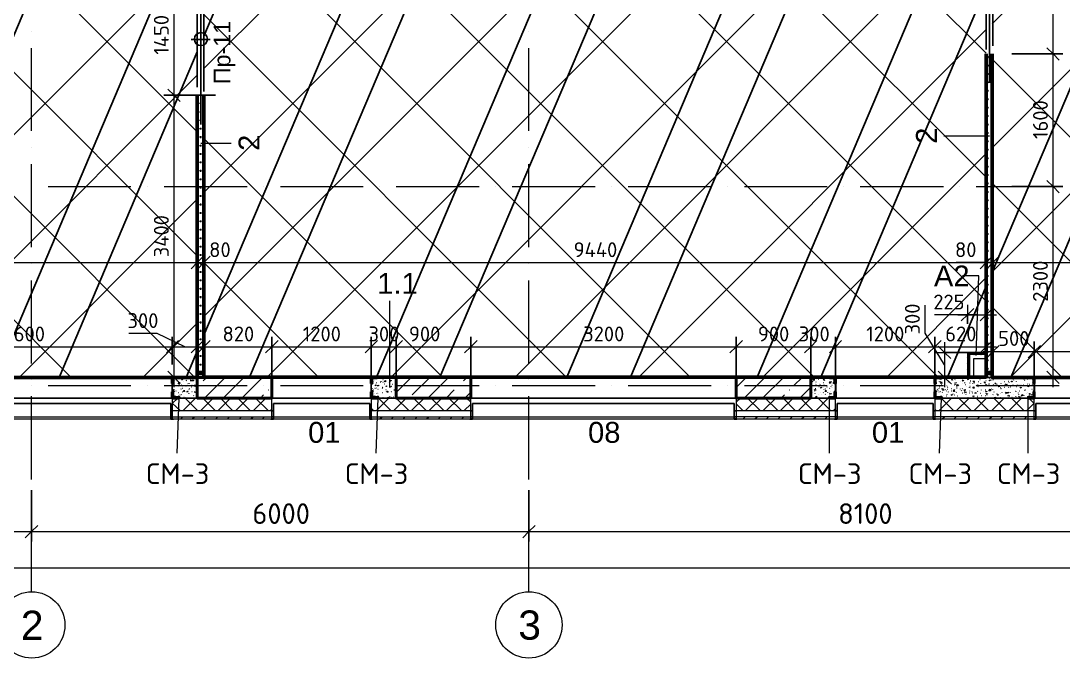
# Model space of a CAD drawing. Header units: millimetres. Extents: x -84737 to 172119, y -43083 to 59399.
# Drawn here: x 10175 to 22753, y 30691 to 38377 of the extents above; entities that cross this region are included whole.
import ezdxf

# ---------------------------------------------------------------- set-up
doc = ezdxf.new("R2010")
doc.units = ezdxf.units.MM
for name, color, linetype, lineweight in [('11) Плинтус ПЛ-2', 70, 'Continuous', 30), ('15) Штукатурка стен СТ-1.1', 161, 'Continuous', 60), ('16) Краска СТ-1.1 стена', 5, 'Continuous', 60), ('18) Краска ПТ-1 потолок', 31, 'Continuous', 30), ('20) Шпакл. баз. фин Стена', 40, 'Continuous', 60), ('22) Шпакл. баз. фин. Потолок', 102, 'Continuous', 30)]:
    doc.layers.add(name, color=color, linetype=linetype, lineweight=lineweight)
for name, color, linetype in [('PDF _Марки', 7, 'Continuous'), ('PDF _Несущие колонны', 7, 'Continuous'), ('PDF _Обобщенные модели', 7, 'Continuous'), ('PDF _Окна', 7, 'Continuous'), ('PDF _Оси', 7, 'Continuous'), ('PDF _Перекрытия', 7, 'Continuous'), ('PDF _Размеры-100', 7, 'Continuous'), ('PDF _Стены', 7, 'Continuous'), ('PDF _Текст', 7, 'Continuous'), ('PDF _Элементы узлов', 7, 'Continuous')]:
    doc.layers.add(name, color=color, linetype=linetype)
doc.styles.add('PDF GOSTCommon', font='arial.ttf')
doc.styles.add('PDF ISOCPEUR', font='isocpeur.ttf')

msp = doc.modelspace()

# ---------------------------------------------------------------- hatches: boundary and pattern name
at = {"layer": '18) Краска ПТ-1 потолок'}
h = msp.add_hatch(dxfattribs=at)
h.set_pattern_fill('ANSI32', color=256, scale=222, angle=22)
h.paths.add_polyline_path([(26916, 43369), (24507, 43369), (24507, 34077), (26916, 34077)])
h.paths.add_polyline_path([(36428, 39178), (36428, 34081), (26988, 34081), (26988, 40617), (29109, 40617), (29109, 39178)])
h.paths.add_polyline_path([(42007, 34077), (36508, 34077), (36508, 44380), (42007, 44380)])
h.paths.add_polyline_path([(21895, 43369), (24304, 43369), (24304, 34077), (21895, 34077)])
h.paths.add_polyline_path([(12384, 39178), (12384, 34081), (21824, 34081), (21824, 40617), (19703, 40617), (19703, 39178)])
h.paths.add_polyline_path([(6805, 34077), (12303, 34077), (12303, 44380), (6805, 44380)])
h = msp.add_hatch(dxfattribs=at)
h.set_pattern_fill('ANSI32', color=256, scale=222, angle=22)
h.paths.add_polyline_path([(26916, 43369), (24507, 43369), (24507, 34077), (26916, 34077)])
h.paths.add_polyline_path([(36428, 39178), (36428, 34081), (26988, 34081), (26988, 40617), (29109, 40617), (29109, 39178)])
h.paths.add_polyline_path([(42007, 34077), (36508, 34077), (36508, 44380), (42007, 44380)])
h.paths.add_polyline_path([(21895, 43369), (24304, 43369), (24304, 34077), (21895, 34077)])
h.paths.add_polyline_path([(12384, 39178), (12384, 34081), (21824, 34081), (21824, 40617), (19703, 40617), (19703, 39178)])
h.paths.add_polyline_path([(6805, 34077), (12303, 34077), (12303, 44380), (6805, 44380)])
at = {"layer": '22) Шпакл. баз. фин. Потолок'}
h = msp.add_hatch(dxfattribs=at)
h.set_pattern_fill('ANSI37', color=256, scale=333)
h.paths.add_polyline_path([(26916, 43369), (24507, 43369), (24507, 34077), (26916, 34077)])
h.paths.add_polyline_path([(36428, 39178), (36428, 34081), (26988, 34081), (26988, 40617), (29109, 40617), (29109, 39178)])
h.paths.add_polyline_path([(42007, 34077), (36508, 34077), (36508, 44380), (42007, 44380)])
h.paths.add_polyline_path([(21895, 43369), (24304, 43369), (24304, 34077), (21895, 34077)])
h.paths.add_polyline_path([(12384, 39178), (12384, 34081), (21824, 34081), (21824, 40617), (19703, 40617), (19703, 39178)])
h.paths.add_polyline_path([(6805, 34077), (12303, 34077), (12303, 44380), (6805, 44380)])
h = msp.add_hatch(dxfattribs=at)
h.set_pattern_fill('ANSI37', color=256, scale=333)
h.paths.add_polyline_path([(26916, 43369), (24507, 43369), (24507, 34077), (26916, 34077)])
h.paths.add_polyline_path([(36428, 39178), (36428, 34081), (26988, 34081), (26988, 40617), (29109, 40617), (29109, 39178)])
h.paths.add_polyline_path([(42007, 34077), (36508, 34077), (36508, 44380), (42007, 44380)])
h.paths.add_polyline_path([(21895, 43369), (24304, 43369), (24304, 34077), (21895, 34077)])
h.paths.add_polyline_path([(12384, 39178), (12384, 34081), (21824, 34081), (21824, 40617), (19703, 40617), (19703, 39178)])
h.paths.add_polyline_path([(6805, 34077), (12303, 34077), (12303, 44380), (6805, 44380)])
at = {"layer": 'PDF _Обобщенные модели', "transparency": 33554559}
for points in [[(12016, 34056), (12011, 34064), (12003, 34069), (11995, 34064), (11990, 34056), (11995, 34048), (12003, 34043), (12011, 34048)], [(14416, 34056), (14412, 34064), (14403, 34069), (14395, 34064), (14391, 34056), (14395, 34048), (14403, 34043), (14412, 34048)], [(12016, 33853), (12011, 33861), (12003, 33866), (11995, 33861), (11990, 33853), (11995, 33844), (12003, 33840), (12011, 33844)], [(14416, 33853), (14412, 33861), (14403, 33866), (14395, 33861), (14391, 33853), (14395, 33844), (14403, 33840), (14412, 33844)]]:
    msp.add_hatch(color=256, dxfattribs=at).paths.add_polyline_path(points)
at = {"layer": 'PDF _Стены', "transparency": 33554559}
msp.add_hatch(color=256, dxfattribs=at).paths.add_polyline_path([(20008, 33603), (20008, 33607), (20004, 33607), (19999, 33603), (20004, 33599), (20008, 33599)])

# ---------------------------------------------------------------- linework, layer by layer
at = {"layer": '11) Плинтус ПЛ-2'}
for points in [[(7778, 44380), (6805, 44380), (6805, 34077), (12303, 34077), (12303, 37481)], [(21895, 39428), (21895, 43369), (24304, 43369), (24304, 34077), (21895, 34077), (21895, 37980)], [(12384, 34081), (21824, 34081), (21824, 37980)], [(12384, 34081), (12384, 37481)]]:
    msp.add_lwpolyline(points, dxfattribs=at)
at = {"layer": '15) Штукатурка стен СТ-1.1'}
for points in [[(7778, 44380), (6805, 44380), (6805, 34077), (12303, 34077), (12303, 37481)], [(24304, 43369), (24304, 34077), (21895, 34077), (21895, 37980)], [(12384, 34081), (21824, 34081), (21824, 37980)], [(12384, 34081), (12384, 37481)]]:
    msp.add_lwpolyline(points, dxfattribs=at)
at = {"layer": '16) Краска СТ-1.1 стена'}
for points in [[(7778, 44380), (6805, 44380), (6805, 34077), (12303, 34077), (12303, 37481)], [(24304, 43369), (24304, 34077), (21895, 34077), (21895, 37980)], [(12384, 34081), (21824, 34081), (21824, 37980)], [(12384, 34081), (12384, 37481)]]:
    msp.add_lwpolyline(points, dxfattribs=at)
at = {"layer": '20) Шпакл. баз. фин Стена'}
for points in [[(7778, 44380), (6805, 44380), (6805, 34077), (12303, 34077), (12303, 37481)], [(24304, 43369), (24304, 34077), (21895, 34077), (21895, 37980)], [(12384, 34081), (21824, 34081), (21824, 37980)], [(12384, 34081), (12384, 37481)]]:
    msp.add_lwpolyline(points, dxfattribs=at)
at = {"layer": 'PDF _Марки', "lineweight": 9}
for points in [[(21866, 36985), (21312, 36985)], [(12346, 36901), (12714, 36901)], [(21705, 34340), (21735, 35301), (21540, 35301)], [(14628, 33954), (14628, 35000)], [(12083, 33827), (12058, 33163)], [(14484, 33827), (14458, 33163)], [(19928, 33827), (19928, 33163)], [(21282, 33827), (21257, 33163)], [(22328, 33827), (22328, 33163)]]:
    msp.add_lwpolyline(points, dxfattribs=at)
at = {"layer": 'PDF _Несущие колонны', "lineweight": 50}
for points in [[(13205, 34077), (12304, 34077), (12304, 33827), (13205, 33827)], [(15605, 34077), (14704, 34077), (14704, 33827), (15605, 33827)], [(19707, 34077), (18806, 34077), (18806, 33827), (19707, 33827)]]:
    msp.add_lwpolyline(points, close=True, dxfattribs=at)
at = {"layer": 'PDF _Несущие колонны', "lineweight": 9}
for points in [[(12316, 33980), (12320, 33980)], [(12376, 34035), (12418, 34077)], [(12392, 33827), (12642, 34077)], [(12617, 33827), (12867, 34077)], [(12841, 33827), (13091, 34077)], [(14704, 33895), (14886, 34077)], [(14898, 33866), (15110, 34077)], [(15085, 33827), (15335, 34077)], [(15462, 33980), (15462, 33980)], [(15517, 34035), (15559, 34077)], [(18806, 33954), (18928, 34077)], [(18903, 33827), (19153, 34077)], [(19127, 33827), (19377, 34077)], [(19504, 33980), (19602, 34077)], [(13066, 33827), (13104, 33866)], [(13159, 33925), (13163, 33925)], [(15309, 33827), (15406, 33925)], [(15533, 33827), (15605, 33899)], [(19352, 33827), (19390, 33866)], [(19445, 33925), (19449, 33925)], [(19576, 33827), (19707, 33959)]]:
    msp.add_lwpolyline(points, dxfattribs=at)
at = {"layer": 'PDF _Обобщенные модели', "lineweight": 30}
for points in [[(21866, 39678), (21866, 37629)], [(12346, 39178), (12346, 37129)], [(12460, 38154), (12232, 38154)], [(12003, 33853), (12003, 34056)], [(14403, 33853), (14403, 34056)], [(20004, 34056), (20008, 34056), (20008, 33853), (20004, 33853)], [(21206, 33853), (21202, 33853), (21202, 34056), (21206, 34056)], [(22404, 34056), (22408, 34056), (22408, 33853), (22404, 33853)]]:
    msp.add_lwpolyline(points, dxfattribs=at)
at = {"layer": 'PDF _Обобщенные модели', "lineweight": 50}
for points in [[(12079, 34077), (12003, 34077), (12003, 34005)], [(12011, 34009), (12011, 34073), (12075, 34073)], [(14479, 34077), (14403, 34077), (14403, 34005)], [(14412, 34009), (14412, 34073), (14475, 34073)], [(20004, 34005), (20004, 34077), (19932, 34077)], [(19936, 34073), (19999, 34073), (19999, 34009)], [(21282, 34077), (21206, 34077), (21206, 34005)], [(21210, 34009), (21210, 34073), (21274, 34073)], [(22404, 34005), (22404, 34077), (22332, 34077)], [(22336, 34073), (22400, 34073), (22400, 34009)], [(12003, 33904), (12003, 33827), (12079, 33827)], [(12075, 33836), (12011, 33836), (12011, 33899)], [(14403, 33904), (14403, 33827), (14479, 33827)], [(14475, 33836), (14412, 33836), (14412, 33899)], [(19932, 33827), (20004, 33827), (20004, 33904)], [(19999, 33899), (19999, 33836), (19936, 33836)], [(21206, 33904), (21206, 33827), (21282, 33827)], [(21274, 33836), (21210, 33836), (21210, 33899)], [(22332, 33827), (22404, 33827), (22404, 33904)], [(22400, 33899), (22400, 33836), (22336, 33836)]]:
    msp.add_lwpolyline(points, dxfattribs=at)
at = {"layer": 'PDF _Обобщенные модели', "lineweight": 30}
msp.add_circle((12348, 38157), 78.3, dxfattribs=at)
at = {"layer": 'PDF _Обобщенные модели', "lineweight": 50}
for centre, radius, start, end in [((12010, 34013), 6.35, 258.4641, 360), ((12078, 34081), 6.35, 270, 11.5359), ((14410, 34013), 6.35, 258.4641, 360), ((14478, 34081), 6.35, 270, 11.5359), ((19938, 34079), 6.36, 168.4833, 269.9732), ((20006, 34012), 6.36, 180.0268, 281.5167), ((21209, 34013), 6.35, 258.4641, 360), ((21277, 34081), 6.35, 270, 11.5359), ((22338, 34079), 6.36, 168.4833, 269.9732), ((22406, 34012), 6.36, 180.0268, 281.5167), ((12010, 33903), 6.35, 0, 101.5359), ((12078, 33835), 6.35, 348.4641, 90), ((14410, 33903), 6.35, 0, 101.5359), ((14478, 33835), 6.35, 348.4641, 90), ((19938, 33834), 6.36, 90.0268, 191.5167), ((20006, 33901), 6.36, 78.4833, 179.9732), ((21209, 33903), 6.35, 0, 101.5359), ((21277, 33835), 6.35, 348.4641, 90), ((22338, 33834), 6.36, 90.0268, 191.5167), ((22406, 33901), 6.36, 78.4833, 179.9732)]:
    msp.add_arc(centre, radius, start, end, dxfattribs=at)
at = {"layer": 'PDF _Окна', "lineweight": 18}
for points in [[(11986, 33573), (12016, 33573), (12016, 33578), (12016, 33573), (11986, 33573), (11986, 33764), (8426, 33764), (8426, 33573), (8396, 33573), (8396, 33578), (8396, 33573), (8426, 33573)], [(8426, 33603), (8426, 33764), (11986, 33764), (11986, 33603)], [(14386, 33573), (14416, 33573), (14416, 33578), (14416, 33573), (14386, 33573), (14386, 33764), (13226, 33764), (13226, 33573), (13197, 33573), (13197, 33578)], [(13226, 33603), (13226, 33764), (14386, 33764), (14386, 33603)], [(18785, 33573), (18814, 33573), (18814, 33578), (18814, 33573), (18785, 33573), (18785, 33764), (15627, 33764), (15627, 33573), (15597, 33573), (15597, 33578)], [(15627, 33603), (15627, 33764), (18785, 33764), (18785, 33603)], [(21185, 33573), (21214, 33573), (21214, 33578), (21214, 33573), (21185, 33573), (21185, 33764), (20025, 33764), (20025, 33573), (19995, 33573), (19995, 33578), (19995, 33573), (20025, 33573)], [(20025, 33603), (20025, 33764), (21185, 33764), (21185, 33603)], [(23585, 33573), (23615, 33573), (23615, 33578), (23615, 33573), (23585, 33573), (23585, 33764), (22425, 33764), (22425, 33573), (22395, 33573), (22395, 33578), (22395, 33573), (22425, 33573)], [(22425, 33603), (22425, 33764), (23585, 33764), (23585, 33603)], [(13193, 33578), (13193, 33573), (13226, 33573)], [(15593, 33578), (15593, 33573), (15627, 33573)]]:
    msp.add_lwpolyline(points, dxfattribs=at)
for points in [[(11986, 33603), (11986, 33573), (8426, 33573), (8426, 33603)], [(14386, 33603), (14386, 33573), (13226, 33573), (13226, 33603)], [(18785, 33603), (18785, 33573), (15627, 33573), (15627, 33603)], [(21185, 33603), (21185, 33573), (20025, 33573), (20025, 33603)], [(23585, 33603), (23585, 33573), (22425, 33573), (22425, 33603)]]:
    msp.add_lwpolyline(points, close=True, dxfattribs=at)
at = {"layer": 'PDF _Окна', "transparency": 33554559}
for points in [[(12304, 34149), (12304, 34111), (12384, 34149)], [(12304, 34111), (12384, 34149), (12384, 34111)], [(21824, 34149), (21824, 34111), (21904, 34149)], [(21824, 34111), (21904, 34149), (21904, 34111)]]:
    msp.add_solid(points, dxfattribs=at)
at = {"layer": 'PDF _Оси', "lineweight": 9}
for points in [[(10305, 38247), (10305, 38247)], [(16304, 38247), (16304, 38247)], [(10305, 37049), (10305, 38048)], [(16304, 37049), (16304, 38048)], [(10305, 36846), (10305, 36846)], [(16304, 36846), (16304, 36846)], [(10305, 35648), (10305, 36647)], [(16304, 35648), (16304, 36647)], [(10305, 36380), (10305, 36380)], [(10504, 36380), (11503, 36380)], [(11707, 36380), (11707, 36380)], [(11906, 36380), (12905, 36380)], [(13104, 36380), (13104, 36380)], [(13307, 36380), (14306, 36380)], [(14505, 36380), (14505, 36380)], [(14704, 36380), (15707, 36380)], [(15906, 36380), (15906, 36380)], [(16105, 36380), (17104, 36380)], [(17307, 36380), (17307, 36380)], [(17506, 36380), (18505, 36380)], [(18704, 36380), (18704, 36380)], [(18907, 36380), (19906, 36380)], [(20105, 36380), (20105, 36380)], [(20304, 36380), (21308, 36380)], [(21506, 36380), (21506, 36380)], [(21705, 36380), (22704, 36380)], [(10305, 35449), (10305, 35449)], [(16304, 35449), (16304, 35449)], [(10305, 34246), (10305, 35246)], [(16304, 34246), (16304, 35246)], [(10305, 34048), (10305, 34048)], [(10305, 33980), (10305, 33980)], [(10504, 33980), (11503, 33980)], [(11707, 33980), (11707, 33980)], [(11906, 33980), (12905, 33980)], [(13104, 33980), (13104, 33980)], [(13307, 33980), (14306, 33980)], [(14505, 33980), (14505, 33980)], [(14704, 33980), (15707, 33980)], [(15906, 33980), (15906, 33980)], [(16105, 33980), (17104, 33980)], [(16304, 34048), (16304, 34048)], [(17307, 33980), (17307, 33980)], [(17506, 33980), (18505, 33980)], [(18704, 33980), (18704, 33980)], [(18907, 33980), (19906, 33980)], [(20105, 33980), (20105, 33980)], [(20304, 33980), (21308, 33980)], [(21506, 33980), (21506, 33980)], [(21705, 33980), (22704, 33980)], [(10305, 32845), (10305, 33849)], [(16304, 32845), (16304, 33849)], [(10305, 32646), (10305, 32646)], [(16304, 32646), (16304, 32646)], [(10305, 31486), (10305, 32447)], [(16304, 31486), (16304, 32447)]]:
    msp.add_lwpolyline(points, dxfattribs=at)
for centre in [(10308, 31091), (16306, 31091)]:
    msp.add_circle(centre, 400, dxfattribs=at)
at = {"layer": 'PDF _Перекрытия', "lineweight": 30}
for points in [[(21824, 38031), (21824, 39377)], [(21904, 39331), (21904, 38078)], [(12384, 38878), (12384, 37527)], [(12304, 37578), (12304, 38827)]]:
    msp.add_lwpolyline(points, dxfattribs=at)
at = {"layer": 'PDF _Размеры-100', "lineweight": 9}
for points in [[(12024, 33959), (12024, 37481), (12024, 38928), (12024, 39178), (12024, 39377), (12024, 44381), (12024, 44580), (12024, 47077), (12024, 47280), (12024, 49198), (12024, 49279), (11525, 49279), (12143, 49279), (11525, 49279), (12024, 49279), (12024, 54697)], [(22633, 33959), (22633, 36380), (22633, 37980), (22633, 39428), (22133, 39428), (22751, 39428), (22133, 39428), (22633, 39428), (22633, 43500)], [(6686, 35461), (12304, 35461), (12384, 35461), (21824, 35461), (21904, 35461), (24305, 35461), (24504, 35461), (26904, 35461), (26984, 35461), (36424, 35461), (36505, 35461), (36505, 35961), (36505, 35343), (36505, 35961), (36505, 35461), (42126, 35461)], [(12346, 35461), (12464, 35461), (12693, 35461)], [(21866, 35461), (21693, 35461), (21464, 35461)], [(21824, 34712), (21824, 35330), (21824, 34831)], [(12384, 34327), (12384, 34945), (12384, 34445)], [(21320, 34230), (21087, 34611), (21087, 34949)], [(21600, 34953), (21600, 34721), (21600, 34831)], [(21824, 34327), (21824, 34945), (21824, 34445)], [(21904, 34268), (21904, 34890), (21904, 34390)], [(21714, 34831), (21545, 34831), (21202, 34831)], [(21481, 34831), (21947, 34831)], [(12155, 34445), (11821, 34606), (11478, 34606)], [(6686, 34445), (7503, 34445), (8405, 34445), (12003, 34445), (12003, 34234), (12003, 34568), (12003, 34234), (12003, 34445), (12426, 34445)], [(12265, 34445), (13205, 34445), (14403, 34445), (14704, 34445), (15605, 34445), (18806, 34445), (19707, 34445), (20004, 34445), (21206, 34445), (21206, 33946), (21206, 34568), (21206, 33946), (21206, 34445), (21947, 34445)], [(12304, 34568), (12304, 33946), (12304, 34445)], [(21320, 34500), (21320, 33959)], [(21786, 34390), (22404, 34390), (22404, 33887), (22404, 34509), (22404, 33887), (22404, 34390), (23725, 34390)], [(21202, 34378), (21820, 34378), (21320, 34378)], [(11901, 34077), (12524, 34077), (12024, 34077)], [(21202, 34077), (21820, 34077), (21320, 34077)], [(22751, 34077), (22133, 34077), (22633, 34077)], [(6585, 32219), (10305, 32219), (16304, 32219), (24406, 32219), (30405, 32219), (36708, 32219), (39404, 32219), (42105, 32219), (44658, 32219), (47206, 32219), (49606, 32219), (52345, 32219), (52345, 32718), (52345, 32096), (52345, 32718), (52345, 32219), (56028, 32219)], [(6585, 31779), (56028, 31779)]]:
    msp.add_lwpolyline(points, dxfattribs=at)
at = {"layer": 'PDF _Размеры-100', "lineweight": 25}
for points in [[(22556, 38052), (22633, 37980), (22704, 37904), (22633, 37980)], [(11948, 37553), (12024, 37481), (12096, 37404), (12024, 37481)], [(22556, 36452), (22633, 36380), (22704, 36304), (22633, 36380)], [(12380, 35538), (12304, 35461), (12232, 35385), (12304, 35461)], [(12460, 35538), (12384, 35461), (12312, 35385), (12384, 35461)], [(21900, 35538), (21824, 35461), (21752, 35385), (21824, 35461)], [(21981, 35538), (21904, 35461), (21832, 35385), (21904, 35461)], [(12079, 34522), (12003, 34445), (11931, 34373), (12003, 34445)], [(13281, 34522), (13205, 34445), (13129, 34373), (13205, 34445)], [(14479, 34522), (14403, 34445), (14331, 34373), (14403, 34445)], [(14780, 34522), (14704, 34445), (14632, 34373), (14704, 34445)], [(15682, 34522), (15605, 34445), (15529, 34373), (15605, 34445)], [(18882, 34522), (18806, 34445), (18730, 34373), (18806, 34445)], [(19779, 34522), (19707, 34445), (19631, 34373), (19707, 34445)], [(20080, 34522), (20004, 34445), (19932, 34373), (20004, 34445)], [(21282, 34522), (21206, 34445), (21130, 34373), (21206, 34445)], [(22480, 34462), (22404, 34390), (22332, 34314), (22404, 34390)], [(10382, 32291), (10305, 32219), (10229, 32143), (10305, 32219)], [(16380, 32291), (16304, 32219), (16232, 32143), (16304, 32219)]]:
    msp.add_lwpolyline(points, close=True, dxfattribs=at)
at = {"layer": 'PDF _Размеры-100', "lineweight": 9}
for points in [[(22633, 37980), (22133, 37980), (22751, 37980), (22133, 37980)], [(12024, 37481), (12524, 37481), (11901, 37481), (12524, 37481)], [(22633, 36380), (22133, 36380), (22751, 36380), (22133, 36380)], [(12304, 35461), (12304, 35961), (12304, 35343), (12304, 35961)], [(12384, 35461), (12384, 35961), (12384, 35343), (12384, 35961)], [(21824, 35461), (21824, 35961), (21824, 35343), (21824, 35961)], [(21904, 35461), (21904, 35961), (21904, 35343), (21904, 35961)], [(13205, 34445), (13205, 33946), (13205, 34568), (13205, 33946)], [(14403, 34445), (14403, 33946), (14403, 34568), (14403, 33946)], [(14704, 34445), (14704, 33946), (14704, 34568), (14704, 33946)], [(15605, 34445), (15605, 33946), (15605, 34568), (15605, 33946)], [(18806, 34445), (18806, 33946), (18806, 34568), (18806, 33946)], [(19707, 34445), (19707, 33946), (19707, 34568), (19707, 33946)], [(20004, 34445), (20004, 33946), (20004, 34568), (20004, 33946)], [(10305, 32219), (10305, 32718), (10305, 32096), (10305, 32718)], [(16304, 32219), (16304, 32718), (16304, 32096), (16304, 32718)]]:
    msp.add_lwpolyline(points, close=True, dxfattribs=at)
at = {"layer": 'PDF _Размеры-100', "lineweight": 25}
for points in [[(21523, 34759), (21600, 34831), (21676, 34907)], [(21752, 34759), (21824, 34831), (21900, 34907)], [(12232, 34373), (12304, 34445), (12380, 34522)], [(12312, 34373), (12384, 34445), (12460, 34522)], [(21752, 34373), (21824, 34445), (21900, 34522)], [(21244, 34454), (21320, 34378), (21396, 34306)], [(21832, 34314), (21904, 34390), (21981, 34462)], [(12096, 34005), (12024, 34077), (11948, 34153)], [(21244, 34153), (21320, 34077), (21396, 34005)], [(22704, 34005), (22633, 34077), (22556, 34153)]]:
    msp.add_lwpolyline(points, dxfattribs=at)
at = {"layer": 'PDF _Стены', "lineweight": 18}
for points in [[(21824, 37980), (21824, 34149)], [(21904, 34149), (21904, 37980)], [(12304, 37481), (12304, 34149)], [(12384, 34149), (12384, 37481)], [(21676, 34077), (21676, 34306), (21824, 34306), (21824, 34378), (21600, 34378), (21600, 34077)], [(21824, 34365), (21612, 34365), (21612, 34077)], [(21824, 34352), (21625, 34352), (21625, 34077)], [(12304, 34111), (12304, 34077), (12384, 34077), (12384, 34111)], [(21824, 34111), (21824, 34077)], [(21904, 34077), (21904, 34111)], [(12003, 33827), (12003, 33578), (13205, 33578), (13205, 33827), (12304, 33827)], [(14403, 33603), (15605, 33603), (15605, 33827), (14704, 33827)], [(14403, 33827), (14403, 33578), (15605, 33578), (15605, 33603)], [(19707, 33827), (18806, 33827), (18806, 33578), (20004, 33578), (20004, 33603), (20004, 33827)], [(21206, 33827), (21206, 33603), (21206, 33578), (22404, 33578), (22404, 33827)], [(12003, 33679), (13205, 33679)], [(12003, 33603), (13205, 33603)], [(14403, 33679), (15605, 33679)], [(18806, 33679), (20004, 33679)], [(20004, 33603), (18806, 33603)], [(21206, 33679), (22404, 33679)], [(22404, 33603), (21206, 33603)]]:
    msp.add_lwpolyline(points, dxfattribs=at)
at = {"layer": 'PDF _Стены', "lineweight": 9}
for points in [[(21832, 37942), (21854, 37942)], [(21845, 37929), (21845, 37951)], [(21883, 37891), (21904, 37891)], [(21896, 37879), (21896, 37900)], [(21832, 37840), (21854, 37840)], [(21832, 37739), (21854, 37739)], [(21845, 37828), (21845, 37849)], [(21845, 37726), (21845, 37747)], [(21883, 37790), (21904, 37790)], [(21896, 37777), (21896, 37798)], [(21832, 37637), (21854, 37637)], [(21845, 37625), (21845, 37646)], [(21883, 37688), (21904, 37688)], [(21896, 37675), (21896, 37697)], [(21832, 37536), (21854, 37536)], [(21845, 37523), (21845, 37544)], [(21883, 37586), (21904, 37586)], [(21883, 37485), (21904, 37485)], [(21896, 37574), (21896, 37595)], [(21896, 37472), (21896, 37493)], [(12333, 37383), (12354, 37383)], [(12346, 37472), (12346, 37481)], [(12346, 37371), (12346, 37392)], [(12384, 37434), (12384, 37434)], [(21832, 37434), (21854, 37434)], [(21845, 37421), (21845, 37443)], [(21883, 37383), (21904, 37383)], [(21896, 37371), (21896, 37392)], [(12333, 37282), (12354, 37282)], [(12346, 37269), (12346, 37290)], [(12384, 37332), (12384, 37332)], [(12384, 37231), (12384, 37231)], [(21832, 37332), (21854, 37332)], [(21832, 37231), (21854, 37231)], [(21845, 37320), (21845, 37341)], [(21845, 37218), (21845, 37239)], [(21883, 37282), (21904, 37282)], [(21896, 37269), (21896, 37290)], [(12333, 37180), (12354, 37180)], [(12346, 37167), (12346, 37189)], [(12384, 37129), (12384, 37129)], [(21832, 37129), (21854, 37129)], [(21845, 37117), (21845, 37138)], [(21883, 37180), (21904, 37180)], [(21896, 37167), (21896, 37189)], [(12333, 37078), (12354, 37078)], [(12346, 37066), (12346, 37087)], [(12346, 36964), (12346, 36985)], [(12384, 37028), (12384, 37028)], [(21832, 37028), (21854, 37028)], [(21845, 37015), (21845, 37036)], [(21883, 37078), (21904, 37078)], [(21896, 37066), (21896, 37087)], [(21896, 36964), (21896, 36985)], [(12333, 36977), (12354, 36977)], [(12333, 36875), (12354, 36875)], [(12346, 36863), (12346, 36884)], [(12384, 36926), (12384, 36926)], [(21832, 36926), (21854, 36926)], [(21845, 36913), (21845, 36935)], [(21883, 36977), (21904, 36977)], [(21883, 36875), (21904, 36875)], [(21896, 36863), (21896, 36884)], [(12333, 36774), (12354, 36774)], [(12346, 36761), (12346, 36782)], [(12384, 36825), (12384, 36825)], [(21832, 36825), (21854, 36825)], [(21845, 36812), (21845, 36833)], [(21845, 36710), (21845, 36731)], [(21883, 36774), (21904, 36774)], [(21896, 36761), (21896, 36782)], [(12333, 36672), (12354, 36672)], [(12346, 36659), (12346, 36681)], [(12384, 36723), (12384, 36723)], [(12384, 36621), (12384, 36621)], [(21832, 36723), (21854, 36723)], [(21832, 36621), (21854, 36621)], [(21845, 36609), (21845, 36630)], [(21883, 36672), (21904, 36672)], [(21896, 36659), (21896, 36681)], [(12333, 36571), (12354, 36571)], [(12346, 36558), (12346, 36579)], [(12346, 36456), (12346, 36477)], [(12384, 36520), (12384, 36520)], [(21832, 36520), (21854, 36520)], [(21845, 36507), (21845, 36528)], [(21883, 36571), (21904, 36571)], [(21896, 36558), (21896, 36579)], [(21896, 36456), (21896, 36477)], [(12333, 36469), (12354, 36469)], [(12333, 36367), (12354, 36367)], [(12346, 36355), (12346, 36376)], [(12384, 36418), (12384, 36418)], [(21832, 36418), (21854, 36418)], [(21845, 36405), (21845, 36427)], [(21883, 36469), (21904, 36469)], [(21883, 36367), (21904, 36367)], [(21896, 36355), (21896, 36376)], [(12333, 36266), (12354, 36266)], [(12346, 36253), (12346, 36274)], [(12384, 36317), (12384, 36317)], [(21832, 36317), (21854, 36317)], [(21845, 36304), (21845, 36325)], [(21883, 36266), (21904, 36266)], [(21896, 36253), (21896, 36274)], [(12333, 36164), (12354, 36164)], [(12346, 36151), (12346, 36173)], [(12384, 36215), (12384, 36215)], [(12384, 36113), (12384, 36113)], [(21832, 36215), (21854, 36215)], [(21832, 36113), (21854, 36113)], [(21845, 36202), (21845, 36223)], [(21845, 36101), (21845, 36122)], [(21883, 36164), (21904, 36164)], [(21896, 36151), (21896, 36173)], [(12333, 36063), (12354, 36063)], [(12346, 36050), (12346, 36071)], [(12384, 36012), (12384, 36012)], [(21832, 36012), (21854, 36012)], [(21845, 35999), (21845, 36020)], [(21883, 36063), (21904, 36063)], [(21896, 36050), (21896, 36071)], [(12333, 35961), (12354, 35961)], [(12333, 35859), (12354, 35859)], [(12346, 35948), (12346, 35969)], [(12346, 35847), (12346, 35868)], [(12384, 35910), (12384, 35910)], [(21832, 35910), (21854, 35910)], [(21845, 35897), (21845, 35919)], [(21883, 35961), (21904, 35961)], [(21883, 35859), (21904, 35859)], [(21896, 35948), (21896, 35969)], [(21896, 35847), (21896, 35868)], [(12333, 35758), (12354, 35758)], [(12346, 35745), (12346, 35766)], [(12384, 35809), (12384, 35809)], [(21832, 35809), (21854, 35809)], [(21845, 35796), (21845, 35817)], [(21883, 35758), (21904, 35758)], [(21896, 35745), (21896, 35766)], [(12333, 35656), (12354, 35656)], [(12346, 35643), (12346, 35665)], [(12384, 35707), (12384, 35707)], [(12384, 35605), (12384, 35605)], [(21832, 35707), (21854, 35707)], [(21832, 35605), (21854, 35605)], [(21845, 35694), (21845, 35715)], [(21845, 35593), (21845, 35614)], [(21883, 35656), (21904, 35656)], [(21896, 35643), (21896, 35665)], [(12333, 35555), (12354, 35555)], [(12346, 35542), (12346, 35563)], [(12384, 35504), (12384, 35504)], [(21832, 35504), (21854, 35504)], [(21845, 35491), (21845, 35512)], [(21883, 35555), (21904, 35555)], [(21896, 35542), (21896, 35563)], [(12333, 35453), (12354, 35453)], [(12333, 35351), (12354, 35351)], [(12346, 35440), (12346, 35461)], [(12346, 35339), (12346, 35360)], [(12384, 35402), (12384, 35402)], [(21832, 35402), (21854, 35402)], [(21845, 35389), (21845, 35411)], [(21883, 35453), (21904, 35453)], [(21883, 35351), (21904, 35351)], [(21896, 35440), (21896, 35461)], [(21896, 35339), (21896, 35360)], [(12333, 35250), (12354, 35250)], [(12346, 35237), (12346, 35258)], [(12384, 35301), (12384, 35301)], [(21832, 35301), (21854, 35301)], [(21845, 35288), (21845, 35309)], [(21883, 35250), (21904, 35250)], [(21896, 35237), (21896, 35258)], [(12333, 35148), (12354, 35148)], [(12346, 35135), (12346, 35157)], [(12384, 35199), (12384, 35199)], [(12384, 35097), (12384, 35097)], [(21832, 35199), (21854, 35199)], [(21832, 35097), (21854, 35097)], [(21845, 35186), (21845, 35207)], [(21845, 35085), (21845, 35106)], [(21883, 35148), (21904, 35148)], [(21896, 35135), (21896, 35157)], [(12333, 35047), (12354, 35047)], [(12346, 35034), (12346, 35055)], [(12384, 34996), (12384, 34996)], [(21832, 34996), (21854, 34996)], [(21845, 34983), (21845, 35004)], [(21883, 35047), (21904, 35047)], [(21896, 35034), (21896, 35055)], [(12333, 34945), (12354, 34945)], [(12333, 34843), (12354, 34843)], [(12346, 34932), (12346, 34953)], [(12346, 34831), (12346, 34852)], [(12384, 34894), (12384, 34894)], [(21832, 34894), (21854, 34894)], [(21845, 34881), (21845, 34903)], [(21883, 34945), (21904, 34945)], [(21883, 34843), (21904, 34843)], [(21896, 34932), (21896, 34953)], [(21896, 34831), (21896, 34852)], [(12333, 34742), (12354, 34742)], [(12346, 34729), (12346, 34750)], [(12384, 34793), (12384, 34793)], [(21832, 34793), (21854, 34793)], [(21845, 34780), (21845, 34801)], [(21883, 34742), (21904, 34742)], [(21896, 34729), (21896, 34750)], [(12333, 34640), (12354, 34640)], [(12346, 34627), (12346, 34649)], [(12384, 34691), (12384, 34691)], [(21832, 34691), (21854, 34691)], [(21845, 34678), (21845, 34699)], [(21845, 34577), (21845, 34598)], [(21883, 34640), (21904, 34640)], [(21896, 34627), (21896, 34649)], [(12333, 34539), (12354, 34539)], [(12346, 34526), (12346, 34547)], [(12384, 34589), (12384, 34589)], [(12384, 34488), (12384, 34488)], [(21832, 34589), (21854, 34589)], [(21832, 34488), (21854, 34488)], [(21845, 34475), (21845, 34496)], [(21883, 34539), (21904, 34539)], [(21896, 34526), (21896, 34547)], [(12333, 34437), (12354, 34437)], [(12346, 34424), (12346, 34445)], [(12346, 34323), (12346, 34344)], [(12384, 34386), (12384, 34386)], [(21600, 34314), (21612, 34327), (21625, 34340)], [(21638, 34352), (21650, 34365), (21663, 34378)], [(21667, 34357), (21672, 34357)], [(21689, 34352), (21689, 34361), (21676, 34352), (21680, 34352)], [(21684, 34369), (21689, 34373)], [(21689, 34378), (21689, 34378)], [(21689, 34378), (21697, 34378)], [(21697, 34378), (21697, 34378)], [(21714, 34352), (21727, 34365)], [(21739, 34378), (21739, 34378)], [(21744, 34361), (21744, 34361)], [(21760, 34352), (21765, 34352)], [(21790, 34352), (21803, 34365), (21816, 34378)], [(21824, 34365), (21816, 34369), (21824, 34378), (21824, 34373)], [(21832, 34386), (21854, 34386)], [(21845, 34373), (21845, 34395)], [(21883, 34437), (21904, 34437)], [(21896, 34424), (21896, 34445)], [(21896, 34323), (21896, 34344)], [(12333, 34335), (12354, 34335)], [(12333, 34234), (12354, 34234)], [(12346, 34221), (12346, 34242)], [(12384, 34285), (12384, 34285)], [(21600, 34238), (21612, 34251), (21625, 34263)], [(21617, 34251), (21621, 34251)], [(21832, 34285), (21854, 34285)], [(21845, 34272), (21845, 34293)], [(21883, 34335), (21904, 34335)], [(21883, 34234), (21904, 34234)], [(21896, 34221), (21896, 34242)], [(12384, 34183), (12384, 34183)], [(21600, 34166), (21612, 34179), (21625, 34187)], [(21600, 34149), (21604, 34149)], [(21600, 34098), (21604, 34103), (21600, 34094)], [(21608, 34124), (21612, 34124), (21608, 34124)], [(21608, 34098), (21612, 34098)], [(21625, 34111), (21625, 34115)], [(21832, 34183), (21854, 34183)], [(21845, 34170), (21845, 34191)], [(21845, 34077), (21845, 34090)], [(12024, 34035), (12028, 34039)], [(12024, 33976), (12024, 33980)], [(12045, 34035), (12045, 34035)], [(12058, 34026), (12058, 34026)], [(12083, 33988), (12088, 33984)], [(12113, 33988), (12117, 33988)], [(12117, 34048), (12122, 34052)], [(12126, 33967), (12126, 33967)], [(12143, 34031), (12143, 34031)], [(12168, 33976), (12172, 33976)], [(12172, 34039), (12177, 34043)], [(12189, 34005), (12193, 34001)], [(12210, 34064), (12215, 34064)], [(12210, 34001), (12210, 34005)], [(12219, 34048), (12223, 34048)], [(12232, 33963), (12236, 33963)], [(12240, 34026), (12240, 34026)], [(12240, 33984), (12244, 33984)], [(12282, 33967), (12270, 33971), (12282, 33988), (12287, 33967)], [(12287, 34056), (12291, 34056)], [(12295, 34022), (12299, 34022)], [(12304, 34014), (12304, 34014)], [(12384, 34081), (12384, 34081)], [(14424, 34031), (14424, 34026)], [(14437, 34035), (14437, 34035)], [(14450, 34064), (14454, 34064)], [(14450, 34005), (14450, 34005)], [(14462, 34005), (14462, 34005)], [(14467, 34014), (14471, 34014)], [(14513, 34022), (14518, 34022)], [(14522, 34026), (14522, 34022)], [(14543, 34077), (14547, 34077)], [(14543, 34052), (14547, 34052)], [(14543, 34018), (14547, 34018)], [(14560, 34001), (14564, 34001)], [(14581, 34031), (14585, 34031)], [(14619, 34022), (14623, 34018)], [(14632, 33967), (14636, 33971)], [(14636, 34026), (14636, 34031)], [(14640, 33963), (14644, 33959)], [(14649, 34073), (14653, 34069)], [(14649, 33971), (14653, 33971)], [(14657, 33997), (14661, 33997)], [(14695, 33980), (14700, 33980)], [(14700, 34043), (14704, 34043)], [(19707, 33980), (19707, 33980)], [(19707, 33971), (19712, 33971)], [(19750, 34052), (19754, 34052)], [(19750, 33984), (19750, 33984)], [(19767, 34060), (19771, 34064)], [(19767, 34022), (19771, 34022)], [(19767, 34001), (19767, 34001)], [(19767, 33992), (19771, 33992)], [(19796, 34056), (19801, 34056)], [(19805, 33967), (19809, 33967)], [(19817, 33992), (19822, 33997)], [(19868, 34048), (19856, 34048), (19864, 34056), (19868, 34043)], [(19860, 34014), (19864, 34014)], [(19864, 34073), (19864, 34077)], [(19864, 34069), (19868, 34069)], [(19864, 33988), (19868, 33988)], [(19872, 34043), (19877, 34039)], [(19877, 34077), (19877, 34077)], [(19877, 34077), (19877, 34077)], [(19902, 33963), (19906, 33963)], [(19932, 34009), (19936, 34009)], [(19949, 33963), (19953, 33967)], [(19953, 34026), (19957, 34026)], [(19961, 33984), (19966, 33984)], [(19978, 34060), (19983, 34060)], [(19978, 34014), (19983, 34018)], [(19995, 34043), (19999, 34035), (19987, 34035), (19995, 34048)], [(19999, 34077), (19999, 34077)], [(19999, 33963), (20004, 33959)], [(21219, 34048), (21223, 34048)], [(21219, 33980), (21223, 33980)], [(21257, 33963), (21261, 33963)], [(21261, 34048), (21261, 34048)], [(21261, 34022), (21261, 34026)], [(21265, 34052), (21269, 34056)], [(21265, 34026), (21269, 34022)], [(21286, 34005), (21274, 34009), (21286, 34022), (21291, 34005)], [(21286, 33992), (21291, 33992)], [(21350, 34073), (21346, 34064), (21337, 34069), (21350, 34077)], [(21337, 34064), (21337, 34064)], [(21350, 33971), (21354, 33976)], [(21354, 34035), (21354, 34035)], [(21367, 34069), (21367, 34064)], [(21367, 34022), (21367, 34018)], [(21401, 34005), (21405, 34005)], [(21443, 33988), (21447, 33988)], [(21447, 34048), (21451, 34052)], [(21447, 34014), (21451, 34014)], [(21456, 33992), (21447, 33997), (21460, 34001), (21456, 33988)], [(21451, 34077), (21456, 34077)], [(21464, 34018), (21464, 34014)], [(21464, 33976), (21468, 33976)], [(21519, 34022), (21519, 34022)], [(21540, 34060), (21545, 34064)], [(21540, 34001), (21540, 34001)], [(21562, 34014), (21562, 34009)], [(21570, 33992), (21574, 33992)], [(21587, 33963), (21587, 33963)], [(21629, 34009), (21633, 34014)], [(21629, 33971), (21633, 33971)], [(21633, 34073), (21638, 34073)], [(21633, 34035), (21638, 34035)], [(21659, 34009), (21659, 34005)], [(21680, 34043), (21680, 34043)], [(21680, 34014), (21680, 34009)], [(21701, 33980), (21701, 33980)], [(21722, 33971), (21727, 33971)], [(21722, 33963), (21727, 33967)], [(21727, 34026), (21731, 34026)], [(21731, 34077), (21735, 34077)], [(21748, 34052), (21752, 34052)], [(21756, 34005), (21756, 34001)], [(21786, 34031), (21786, 34031)], [(21816, 33992), (21820, 33997)], [(21820, 34039), (21824, 34039)], [(21820, 33976), (21820, 33980)], [(21828, 33992), (21832, 33988)], [(21832, 34081), (21854, 34081)], [(21832, 34073), (21832, 34073)], [(21854, 34001), (21858, 33997)], [(21862, 34064), (21866, 34069)], [(21862, 34001), (21866, 34001)], [(21892, 34048), (21896, 34048)], [(21909, 34073), (21913, 34073)], [(21909, 33988), (21913, 33992)], [(21913, 34052), (21917, 34052)], [(21930, 34069), (21930, 34069)], [(21930, 34009), (21934, 34009), (21938, 34005)], [(21951, 33997), (21955, 33992)], [(21998, 34069), (22002, 34064)], [(22006, 34064), (22010, 34064)], [(22006, 34001), (22006, 34005)], [(22027, 34064), (22027, 34064)], [(22044, 34026), (22048, 34026)], [(22044, 34026), (22044, 34026)], [(22048, 33992), (22053, 33992)], [(22091, 34031), (22095, 34031)], [(22099, 34014), (22103, 34018)], [(22103, 34077), (22103, 34077)], [(22112, 33967), (22116, 33967)], [(22112, 33963), (22116, 33963)], [(22125, 34060), (22125, 34060)], [(22133, 34022), (22125, 34026), (22137, 34031), (22133, 34018)], [(22146, 33988), (22150, 33988)], [(22150, 34048), (22150, 34043)], [(22163, 34039), (22163, 34039)], [(22188, 33967), (22192, 33967)], [(22192, 34026), (22192, 34031)], [(22218, 33984), (22222, 33980)], [(22222, 34056), (22222, 34056)], [(22230, 33984), (22230, 33984)], [(22243, 33984), (22247, 33984)], [(22256, 34064), (22260, 34060)], [(22273, 33988), (22277, 33988)], [(22277, 34056), (22281, 34056)], [(22281, 34077), (22281, 34077)], [(22285, 34039), (22290, 34043)], [(22285, 33980), (22285, 33984)], [(22290, 34077), (22290, 34077)], [(22319, 34052), (22319, 34052)], [(22324, 34060), (22328, 34060)], [(22324, 34001), (22328, 33997)], [(22336, 33967), (22324, 33967), (22332, 33976), (22336, 33963)], [(22340, 33980), (22345, 33980)], [(22345, 33997), (22349, 33997)], [(22379, 34073), (22379, 34073)], [(22379, 34052), (22383, 34056)], [(22379, 33992), (22383, 33997)], [(22391, 34069), (22395, 34069)], [(12007, 33954), (12011, 33954)], [(12007, 33942), (12011, 33942)], [(12020, 33929), (12024, 33925)], [(12020, 33916), (12024, 33916)], [(12020, 33853), (12020, 33857)], [(12045, 33916), (12050, 33916)], [(12071, 33844), (12071, 33844)], [(12075, 33895), (12079, 33895)], [(12092, 33866), (12092, 33861)], [(12105, 33937), (12109, 33937)], [(12109, 33866), (12113, 33870)], [(12113, 33929), (12113, 33929)], [(12122, 33904), (12126, 33904)], [(12126, 33946), (12130, 33946)], [(12143, 33912), (12147, 33912)], [(12143, 33840), (12147, 33840)], [(12168, 33840), (12168, 33840)], [(12189, 33908), (12185, 33899), (12177, 33904), (12189, 33912), (12193, 33912)], [(12198, 33882), (12198, 33878)], [(12202, 33933), (12206, 33933)], [(12206, 33942), (12210, 33942)], [(12206, 33878), (12206, 33882)], [(12240, 33908), (12244, 33908)], [(12257, 33853), (12261, 33857)], [(12265, 33836), (12265, 33836)], [(12291, 33827), (12287, 33832), (12299, 33836), (12299, 33827)], [(12295, 33832), (12299, 33836)], [(12299, 33954), (12304, 33954)], [(12299, 33929), (12304, 33929)], [(12299, 33891), (12304, 33895)], [(12304, 33899), (12304, 33899)], [(12304, 33861), (12304, 33861)], [(14403, 33861), (14403, 33861)], [(14403, 33844), (14407, 33844), (14403, 33861)], [(14416, 33874), (14420, 33878)], [(14420, 33942), (14424, 33942)], [(14429, 33925), (14433, 33925)], [(14446, 33942), (14450, 33946)], [(14446, 33882), (14446, 33882)], [(14450, 33840), (14450, 33836)], [(14467, 33946), (14467, 33950)], [(14606, 33827), (14615, 33840), (14615, 33827), (14467, 33679)], [(14471, 33887), (14475, 33882)], [(14484, 33933), (14488, 33933)], [(14488, 33887), (14488, 33887)], [(14534, 33959), (14539, 33959)], [(14534, 33946), (14539, 33942)], [(14534, 33832), (14539, 33836)], [(14539, 33954), (14543, 33959)], [(14539, 33895), (14543, 33895)], [(14547, 33836), (14551, 33832)], [(14581, 33929), (14585, 33929)], [(14581, 33904), (14581, 33904)], [(14598, 33836), (14602, 33836)], [(14602, 33899), (14606, 33899)], [(14628, 33844), (14632, 33849)], [(14632, 33908), (14632, 33908)], [(14649, 33908), (14653, 33908)], [(14649, 33840), (14653, 33836)], [(14670, 33844), (14674, 33844)], [(14678, 33925), (14683, 33925)], [(14687, 33921), (14687, 33921)], [(14856, 33679), (14704, 33827), (14695, 33832), (14704, 33836)], [(19720, 33849), (19724, 33849)], [(19733, 33899), (19733, 33899)], [(19758, 33916), (19762, 33912)], [(19762, 33942), (19767, 33942)], [(19762, 33878), (19762, 33882)], [(19771, 33921), (19771, 33925)], [(19805, 33874), (19805, 33874)], [(19830, 33895), (19830, 33895)], [(19839, 33866), (19839, 33866)], [(19856, 33891), (19860, 33895)], [(19860, 33954), (19860, 33954)], [(19864, 33933), (19868, 33929)], [(19881, 33870), (19885, 33874)], [(19885, 33937), (19889, 33937)], [(19911, 33895), (19911, 33891)], [(19928, 33891), (19928, 33891)], [(19932, 33942), (19936, 33946)], [(19944, 33844), (19949, 33844)], [(19949, 33904), (19949, 33904)], [(19953, 33882), (19957, 33882)], [(19974, 33950), (19974, 33950)], [(19999, 33954), (20004, 33954)], [(21231, 33933), (21236, 33929)], [(21240, 33921), (21244, 33921)], [(21253, 33942), (21253, 33937)], [(21253, 33840), (21257, 33840)], [(21257, 33899), (21257, 33904)], [(21269, 33908), (21274, 33904)], [(21295, 33899), (21299, 33895)], [(21295, 33836), (21295, 33832)], [(21308, 33861), (21308, 33861)], [(21329, 33929), (21333, 33925)], [(21346, 33912), (21350, 33916)], [(21346, 33853), (21350, 33853)], [(21354, 33933), (21358, 33933)], [(21354, 33866), (21354, 33870)], [(21358, 33959), (21363, 33954)], [(21367, 33904), (21371, 33899)], [(21367, 33836), (21367, 33832)], [(21401, 33942), (21405, 33942)], [(21401, 33916), (21405, 33916)], [(21422, 33878), (21426, 33878)], [(21426, 33925), (21430, 33921)], [(21439, 33866), (21443, 33866)], [(21443, 33925), (21447, 33929)], [(21464, 33899), (21468, 33895)], [(21468, 33950), (21473, 33950)], [(21473, 33853), (21477, 33853)], [(21511, 33937), (21511, 33933)], [(21523, 33921), (21528, 33916)], [(21536, 33937), (21540, 33942)], [(21536, 33891), (21540, 33891)], [(21536, 33878), (21536, 33878)], [(21562, 33895), (21566, 33895)], [(21578, 33874), (21583, 33870)], [(21583, 33899), (21587, 33899)], [(21604, 33836), (21608, 33836)], [(21617, 33954), (21617, 33950)], [(21621, 33916), (21625, 33912)], [(21625, 33891), (21629, 33891)], [(21629, 33950), (21633, 33954)], [(21650, 33908), (21655, 33908)], [(21659, 33891), (21663, 33891)], [(21684, 33891), (21689, 33887)], [(21718, 33912), (21722, 33908)], [(21718, 33849), (21722, 33849)], [(21718, 33844), (21722, 33844)], [(21722, 33904), (21722, 33904)], [(21756, 33887), (21760, 33887)], [(21765, 33857), (21769, 33857)], [(21769, 33921), (21769, 33925)], [(21794, 33908), (21794, 33908)], [(21811, 33929), (21816, 33929)], [(21811, 33857), (21816, 33857)], [(21816, 33916), (21820, 33916)], [(21816, 33908), (21820, 33904)], [(21832, 33866), (21837, 33866)], [(21858, 33882), (21858, 33882)], [(21883, 33937), (21887, 33937)], [(21900, 33929), (21900, 33925)], [(21904, 33866), (21909, 33870)], [(21909, 33929), (21909, 33929)], [(21917, 33904), (21917, 33899)], [(21934, 33827), (21926, 33836), (21938, 33840), (21938, 33827)], [(21951, 33882), (21955, 33882)], [(21955, 33878), (21955, 33878)], [(21998, 33954), (22002, 33954)], [(21998, 33887), (21998, 33887)], [(21998, 33836), (22002, 33836)], [(22002, 33942), (22006, 33942), (22006, 33946)], [(22002, 33882), (22002, 33882)], [(22014, 33899), (22014, 33895)], [(22044, 33959), (22048, 33959)], [(22053, 33874), (22053, 33874)], [(22065, 33895), (22070, 33895)], [(22091, 33832), (22095, 33836)], [(22095, 33954), (22099, 33959)], [(22095, 33895), (22099, 33895)], [(22103, 33853), (22108, 33853)], [(22112, 33895), (22112, 33891)], [(22133, 33840), (22137, 33840)], [(22150, 33870), (22150, 33870)], [(22180, 33912), (22184, 33912)], [(22180, 33844), (22180, 33844)], [(22184, 33844), (22188, 33849)], [(22188, 33904), (22188, 33908)], [(22209, 33891), (22209, 33887)], [(22213, 33874), (22213, 33870)], [(22226, 33916), (22230, 33916)], [(22247, 33866), (22247, 33866)], [(22247, 33853), (22252, 33853)], [(22281, 33921), (22285, 33921)], [(22281, 33857), (22281, 33861)], [(22294, 33925), (22298, 33925)], [(22307, 33887), (22307, 33887)], [(22319, 33891), (22319, 33891)], [(22345, 33861), (22349, 33861)], [(22349, 33827), (22357, 33840), (22362, 33827)], [(22362, 33870), (22366, 33870)], [(22362, 33853), (22366, 33849)], [(22374, 33933), (22379, 33933)], [(22374, 33870), (22374, 33874)], [(22404, 33882), (22404, 33882)], [(12003, 33764), (12071, 33827)], [(12096, 33679), (12003, 33768)], [(12075, 33832), (12079, 33832)], [(12134, 33679), (12282, 33827)], [(12308, 33679), (12160, 33827)], [(12346, 33679), (12494, 33827)], [(12519, 33679), (12371, 33827)], [(12558, 33679), (12706, 33827)], [(12731, 33679), (12583, 33827)], [(12769, 33679), (12917, 33827)], [(12943, 33679), (12795, 33827)], [(12981, 33679), (13133, 33827)], [(13159, 33679), (13006, 33827)], [(14640, 33679), (14492, 33827)], [(14598, 33827), (14602, 33832), (14602, 33827)], [(14606, 33827), (14606, 33827)], [(14644, 33832), (14649, 33827)], [(14678, 33679), (14827, 33827)], [(14890, 33679), (15042, 33827)], [(15068, 33679), (14915, 33827)], [(15102, 33679), (15254, 33827)], [(15279, 33679), (15127, 33827)], [(15313, 33679), (15466, 33827)], [(15491, 33679), (15339, 33827)], [(15525, 33679), (15605, 33755)], [(15605, 33777), (15555, 33827)], [(18806, 33777), (18861, 33827)], [(18886, 33679), (18806, 33760)], [(18920, 33679), (19072, 33827)], [(19098, 33679), (18945, 33827)], [(19132, 33679), (19284, 33827)], [(19309, 33679), (19157, 33827)], [(19343, 33679), (19496, 33827)], [(19521, 33679), (19373, 33827)], [(19559, 33679), (19707, 33827)], [(19733, 33679), (19585, 33827)], [(19771, 33679), (19919, 33827)], [(19944, 33679), (19796, 33827)], [(19851, 33832), (19856, 33832)], [(19978, 33827), (19978, 33827)], [(21257, 33679), (21405, 33827)], [(21430, 33679), (21282, 33827)], [(21392, 33832), (21392, 33827)], [(21468, 33679), (21617, 33827)], [(21642, 33679), (21494, 33827)], [(21625, 33827), (21625, 33832)], [(21680, 33679), (21828, 33827)], [(21854, 33679), (21705, 33827)], [(21892, 33679), (22040, 33827)], [(22065, 33679), (21917, 33827)], [(22103, 33679), (22252, 33827)], [(22277, 33679), (22129, 33827)], [(22256, 33832), (22256, 33832)], [(22315, 33679), (22404, 33768)], [(22404, 33764), (22340, 33827)], [(12105, 33578), (12130, 33603)], [(12244, 33578), (12270, 33603)], [(12388, 33578), (12409, 33603)], [(12528, 33578), (12553, 33603)], [(12668, 33578), (12693, 33603)], [(12812, 33578), (12837, 33603)], [(12951, 33578), (12977, 33603)], [(13095, 33578), (13116, 33603)], [(13193, 33679), (13205, 33692)], [(14429, 33679), (14403, 33705)], [(14509, 33578), (14534, 33603)], [(14649, 33578), (14674, 33603)], [(14788, 33578), (14814, 33603)], [(14932, 33578), (14958, 33603)], [(15072, 33578), (15097, 33603)], [(15216, 33578), (15241, 33603)], [(15356, 33578), (15381, 33603)], [(15500, 33578), (15521, 33603)], [(18890, 33578), (18916, 33603)], [(19034, 33578), (19060, 33603)], [(19174, 33578), (19199, 33603)], [(19318, 33578), (19339, 33603)], [(19458, 33578), (19483, 33603)], [(19597, 33578), (19623, 33603)], [(19741, 33578), (19767, 33603)], [(19881, 33578), (19906, 33603)], [(19983, 33679), (20004, 33700)], [(21219, 33679), (21206, 33692)], [(21295, 33578), (21320, 33603)], [(21439, 33578), (21464, 33603)], [(21578, 33578), (21604, 33603)], [(21722, 33578), (21744, 33603)], [(21862, 33578), (21887, 33603)], [(22002, 33578), (22027, 33603)], [(22146, 33578), (22171, 33603)], [(22285, 33578), (22311, 33603)]]:
    msp.add_lwpolyline(points, dxfattribs=at)
for points in [[(21612, 34090), (21621, 34090), (21617, 34107), (21612, 34103), (21604, 34090)], [(21617, 34132), (21612, 34124), (21621, 34119)], [(12083, 33984), (12079, 33971), (12071, 33980)], [(12088, 34001), (12075, 34001), (12088, 34018)], [(12122, 34056), (12126, 34048), (12113, 34048)], [(12236, 34043), (12232, 34031), (12223, 34039)], [(12253, 34048), (12257, 34035), (12244, 34035)], [(14458, 33988), (14458, 33976), (14450, 33980)], [(14492, 33984), (14488, 33971), (14479, 33980)], [(14560, 34026), (14577, 34039), (14577, 34022)], [(14589, 33976), (14589, 33967), (14581, 33967)], [(14644, 34043), (14640, 34031), (14632, 34039)], [(19729, 34031), (19724, 34018), (19716, 34026)], [(19733, 34069), (19737, 34056), (19724, 34056)], [(19750, 34039), (19737, 34043), (19750, 34056)], [(19944, 34009), (19932, 34009), (19944, 34026)], [(19991, 34014), (19987, 34005), (19978, 34009)], [(21282, 34069), (21286, 34056), (21274, 34056)], [(21413, 34056), (21418, 34043), (21405, 34048)], [(21485, 33976), (21468, 33976), (21481, 33992)], [(21545, 34043), (21549, 34035), (21536, 34035)], [(21612, 34060), (21608, 34048), (21600, 34056)], [(21680, 33946), (21663, 33946), (21676, 33963)], [(21676, 34035), (21680, 34022), (21667, 34022)], [(21722, 33988), (21718, 33976), (21710, 33980)], [(21807, 34022), (21811, 34009), (21799, 34014)], [(21875, 34048), (21871, 34035), (21862, 34039)], [(21938, 34009), (21943, 34001), (21930, 34001)], [(21985, 33971), (21981, 33963), (21972, 33967)], [(22070, 34001), (22074, 33988), (22061, 33988)], [(22201, 33988), (22205, 33976), (22192, 33976)], [(22239, 34060), (22222, 34064), (22239, 34077)], [(22400, 34018), (22395, 34005), (22387, 34014)], [(12016, 33933), (12020, 33921), (12007, 33921)], [(12037, 33853), (12033, 33840), (12024, 33844)], [(12147, 33921), (12151, 33908), (12138, 33908)], [(12278, 33908), (12282, 33895), (12270, 33899)], [(14446, 33853), (14441, 33840), (14433, 33849)], [(14484, 33853), (14484, 33840), (14475, 33840)], [(14602, 33912), (14598, 33899), (14589, 33908)], [(19758, 33929), (19762, 33921), (19750, 33921)], [(19775, 33832), (19758, 33832), (19775, 33849)], [(19839, 33959), (19834, 33946), (19826, 33950)], [(19889, 33921), (19894, 33908), (19881, 33908)], [(19944, 33882), (19944, 33874), (19932, 33878)], [(21303, 33942), (21303, 33933), (21291, 33937)], [(21308, 33929), (21312, 33921), (21299, 33921)], [(21413, 33870), (21409, 33857), (21401, 33866)], [(21439, 33921), (21443, 33908), (21430, 33908)], [(21570, 33929), (21566, 33916), (21553, 33925)], [(21570, 33908), (21574, 33895), (21562, 33895)], [(21676, 33853), (21672, 33844), (21663, 33849)], [(21701, 33895), (21705, 33887), (21693, 33887)], [(21832, 33912), (21828, 33904), (21820, 33908)], [(21832, 33887), (21837, 33874), (21824, 33874)], [(21875, 33916), (21858, 33916), (21871, 33933)], [(21964, 33874), (21968, 33861), (21955, 33861)], [(22070, 33882), (22053, 33887), (22065, 33899)], [(22095, 33899), (22091, 33887), (22082, 33895)], [(22095, 33861), (22099, 33849), (22086, 33853)], [(22226, 33849), (22230, 33840), (22218, 33840)], [(22247, 33959), (22243, 33946), (22235, 33954)], [(22264, 33853), (22247, 33857), (22264, 33870)], [(22357, 33882), (22353, 33874), (22345, 33878)]]:
    msp.add_lwpolyline(points, close=True, dxfattribs=at)
at = {"layer": 'PDF _Стены', "lineweight": 30}
for points in [[(8405, 34077), (12003, 34077)], [(13205, 34077), (14403, 34077)], [(15605, 34077), (18806, 34077)], [(20004, 33827), (20004, 34077)], [(21206, 34077), (21206, 33827)], [(22404, 33827), (22404, 34077)], [(8405, 33827), (12304, 33827)], [(13205, 33827), (14704, 33827)], [(18806, 33827), (15605, 33827)], [(12003, 33675), (11986, 33675)], [(11986, 33603), (12003, 33603)], [(13226, 33675), (13205, 33675)], [(13205, 33603), (13226, 33603)], [(14403, 33675), (14386, 33675)], [(14386, 33603), (14403, 33603)], [(15627, 33675), (15605, 33675)], [(15605, 33603), (15627, 33603)], [(18806, 33675), (18785, 33675)], [(18785, 33603), (18806, 33603)], [(20025, 33675), (20004, 33675)], [(20004, 33603), (20025, 33603)], [(21206, 33675), (21185, 33675)], [(21185, 33603), (21206, 33603)], [(22425, 33675), (22404, 33675)], [(22404, 33603), (22425, 33603)], [(12003, 33578), (11986, 33578)], [(13226, 33578), (13205, 33578)], [(14403, 33578), (14386, 33578)], [(15627, 33578), (15605, 33578)], [(18806, 33578), (18785, 33578)], [(20025, 33578), (20004, 33578)], [(21206, 33578), (21185, 33578)], [(22425, 33578), (22404, 33578)]]:
    msp.add_lwpolyline(points, dxfattribs=at)
for points in [[(12304, 33827), (12304, 34077), (12003, 34077), (12003, 33827)], [(14704, 33827), (14704, 34077), (14403, 34077), (14403, 33827)], [(24305, 33827), (24305, 34077), (19707, 34077), (19707, 33827)]]:
    msp.add_lwpolyline(points, close=True, dxfattribs=at)
at = {"layer": 'PDF _Элементы узлов', "lineweight": 18}
for points in [[(12304, 34111), (12384, 34111), (12384, 34149), (12304, 34149)], [(21824, 34111), (21904, 34111), (21904, 34149), (21824, 34149)]]:
    msp.add_lwpolyline(points, close=True, dxfattribs=at)
at = {"layer": 'PDF _Элементы узлов', "lineweight": 9}
for points in [[(12304, 34149), (12304, 34111), (12384, 34111), (12384, 34149)], [(21824, 34149), (21824, 34111), (21904, 34111), (21904, 34149)]]:
    msp.add_lwpolyline(points, close=True, dxfattribs=at)
for points in [[(12304, 34111), (12384, 34149)], [(12384, 34111), (12304, 34149)], [(21824, 34111), (21904, 34149)], [(21904, 34111), (21824, 34149)]]:
    msp.add_lwpolyline(points, dxfattribs=at)
at = {"layer": 'PDF _Элементы узлов', "transparency": 33554559}
for points in [[(12304, 34149), (12304, 34111), (12384, 34149)], [(12304, 34111), (12384, 34149), (12384, 34111)], [(21824, 34149), (21824, 34111), (21904, 34149)], [(21824, 34111), (21904, 34149), (21904, 34111)]]:
    msp.add_solid(points, dxfattribs=at)

# ---------------------------------------------------------------- texts
at = {"layer": 'PDF _Текст', "attachment_point": 4, "rotation": 90}
for s, insert, char_height, style in [('1450', (11871, 37969), 180, 'PDF ISOCPEUR'), ('Пр-11', (12634, 37613), 201.3, 'PDF GOSTCommon'), ('1600', (22479, 36953), 180, 'PDF ISOCPEUR'), ('2', (12929, 36809), 252, 'PDF GOSTCommon'), ('2', (21103, 36894), 252, 'PDF GOSTCommon'), ('3400', (11871, 35526), 180, 'PDF ISOCPEUR'), ('2300', (22479, 34989), 180, 'PDF ISOCPEUR'), ('300', (20934, 34595), 180, 'PDF ISOCPEUR')]:
    msp.add_mtext(s, dxfattribs=dict(at, insert=insert, char_height=char_height, style=style))
at = {"layer": 'PDF _Текст', "attachment_point": 4}
for s, insert, char_height, style in [('80', (12448, 35617), 180, 'PDF ISOCPEUR'), ('9440', (16846, 35617), 180, 'PDF ISOCPEUR'), ('80', (21448, 35617), 180, 'PDF ISOCPEUR'), ('А2', (21194, 35300), 251.6, 'PDF GOSTCommon'), ('1.1', (14476, 35211), 251.6, 'PDF GOSTCommon'), ('225', (21186, 34986), 180, 'PDF ISOCPEUR'), ('300', (11462, 34762), 180, 'PDF ISOCPEUR'), ('3600', (9963, 34601), 180, 'PDF ISOCPEUR'), ('820', (12609, 34601), 180, 'PDF ISOCPEUR'), ('1200', (13578, 34601), 180, 'PDF ISOCPEUR'), ('300 900', (14370, 34601), 180, 'PDF ISOCPEUR'), ('3200', (16961, 34601), 180, 'PDF ISOCPEUR'), ('900 300', (19069, 34601), 180, 'PDF ISOCPEUR'), ('1200', (20377, 34601), 180, 'PDF ISOCPEUR'), ('620', (21330, 34601), 180, 'PDF ISOCPEUR'), ('500', (21969, 34546), 180, 'PDF ISOCPEUR'), ('01', (13642, 33412), 251.6, 'PDF GOSTCommon'), ('08', (17020, 33412), 251.6, 'PDF GOSTCommon'), ('01', (20445, 33412), 251.6, 'PDF GOSTCommon'), ('СМ-3', (11690, 32916), 250, 'PDF ISOCPEUR'), ('СМ-3', (14091, 32916), 250, 'PDF ISOCPEUR'), ('СМ-3', (19560, 32916), 250, 'PDF ISOCPEUR'), ('СМ-3', (20894, 32916), 250, 'PDF ISOCPEUR'), ('СМ-3', (21960, 32916), 250, 'PDF ISOCPEUR'), ('6000', (12969, 32434), 250, 'PDF ISOCPEUR'), ('8100', (20038, 32434), 250, 'PDF ISOCPEUR'), ('2', (10175, 31087), 352, 'PDF GOSTCommon'), ('3', (16178, 31087), 352, 'PDF GOSTCommon')]:
    msp.add_mtext(s, dxfattribs=dict(at, insert=insert, char_height=char_height, style=style))

doc.saveas('drawing.dxf')
